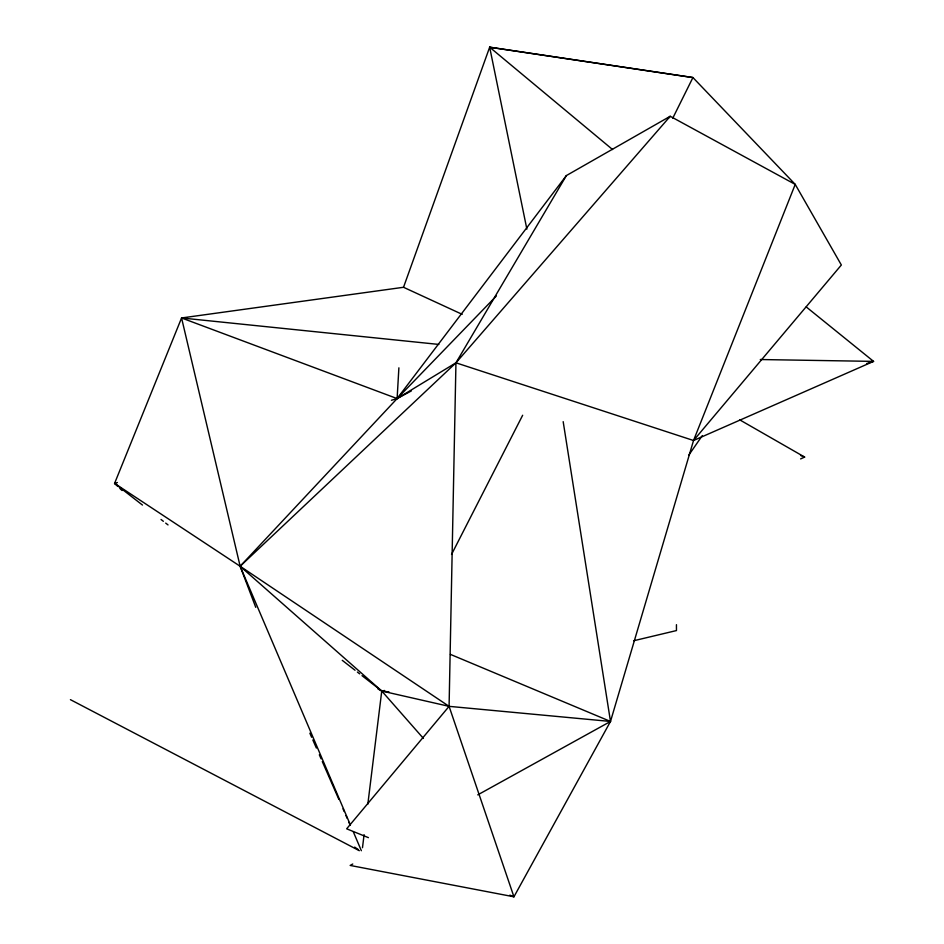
<?xml version="1.0" encoding="UTF-8"?>
<svg xmlns="http://www.w3.org/2000/svg" width="944" height="944" viewBox="0 0 944 944"><rect width="100%" height="100%" fill="white"/><g stroke="black" fill="none" stroke-linecap="round" stroke-linejoin="round"><path stroke-width="1.42" d="M255.753 607.334L240.142 566.258L397.117 398.58L398.887 367.83M362.484 847.712L364.089 834.661M367.83 804.194L381.754 691.02L240.142 566.258L114.59 483.375L181.567 317.963L403.525 287.283L462.194 314.34M403.525 287.283L489.665 47.2L692.931 77.55L795.226 184.399L693.533 440.506L610.497 721.452L513.937 896.8L350.165 865.436L352.749 864.008M672.765 118.177L692.931 77.55L489.665 47.2L526.87 229.109M451.539 554.447L522.657 415.254M391.465 400.268L397.117 398.58L455.952 362.815L693.533 440.506L841.352 265.004L795.226 184.399L670.216 116.277L566.376 175.572L455.952 362.815L240.142 566.258L350.401 824.985M688.908 454.937L702.324 435.585M563.179 421.649L610.497 721.452L449.084 706.348L240.142 566.258L181.567 317.963L397.117 398.58L566.376 175.572M411.383 390.899L397.117 398.58L496.332 296.015M668.175 118.389L670.216 116.277L455.952 362.815L449.084 706.348L513.937 896.8L509.854 895.136M397.117 398.58L399.312 396.61M477.758 794.872L610.497 721.452L450.418 654.381M800.618 458.914L804.642 457.073L739.836 419.915M693.533 440.506L873.578 361.387L806.235 306.918M866.568 363.57L873.578 361.387L760.298 359.534M117.776 486.443L114.59 483.375L117.41 482.526M633.743 640.74L676.459 630.568L676.447 624.68M384.656 690.501L381.754 691.02L377.907 688.896M181.567 317.963L438.83 344.43M389.034 691.987L381.754 691.02L362.012 675.668M800.559 455.445L804.642 457.073M368.42 837.647L346.66 828.808L449.084 706.348L381.754 691.02L423.408 738.409M70.422 699.657L359.345 850.709M354.673 847.11L358.307 849.588M114.59 483.375L142.461 505.052M161.046 519.495L163.371 521.3M165.696 523.106L168.02 524.911M342.259 660.328L355.038 670.252M357.363 672.057L359.688 673.863M489.665 47.2L612.573 149.541M119.912 488.473L122.036 490.514M309.868 733.193L311.638 737.252M312.83 739.954L316.382 748.049M319.332 754.811L321.113 758.858M322.293 761.56L338.861 799.391M343.014 808.843L344.194 811.545M345.964 815.592L347.156 818.295M348.926 822.354L350.106 825.056M353.292 831.747L361.363 850.721"/></g></svg>
